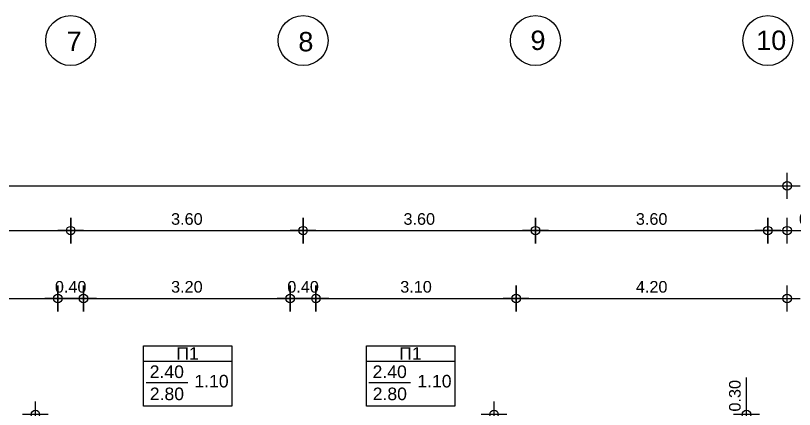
# Model space of a CAD drawing. Header units: metres. Extents: x -11 to 85, y -301 to 135.
# Drawn here: x 35.82 to 47.89, y -98.53 to -92.43 of the extents above; entities that cross this region are included whole.
import ezdxf

# ---------------------------------------------------------------- set-up
doc = ezdxf.new("R2010")
doc.units = ezdxf.units.M
doc.header["$LTSCALE"] = 0.036
doc.header["$PDMODE"] = 2
doc.layers.add('arxitek aorofos', color=252, linetype='Continuous')
doc.layers.add('DIMBLK', color=252, linetype='Continuous')
doc.styles.add('COMU-N', font='arial.ttf')
doc.styles.get("Standard").update_dxf_attribs({"font": 'arial.ttf'})
doc.dimstyles.new('CADWDOT', dxfattribs={"dimscale": 0.1, "dimtxt": 1.8, "dimasz": 0.08, "dimexe": 2, "dimexo": 0, "dimgap": 0.09, "dimtad": 0, "dimrnd": 0.001, "dimzin": 0, "dimdsep": 46, "dimtxsty": 'Standard', "dimblk1": 'ARTDIM', "dimblk2": 'ARTDIM', "dimsah": 1, "dimcen": 0.09, "dimdle": 0.05, "dimse1": 1, "dimse2": 1, "dimadec": 0, "dimazin": 0, "dimtfac": 1, "dimtmove": 0, "dimatfit": 3, "dimldrblk": 'ARTDIM', "dimfxl": 2, "dimtvp": 0.9999, "dimtolj": 1, "dimtzin": 0, "dimarcsym": 0})

# ---------------------------------------------------------------- blocks, each defined once
blk = doc.blocks.new('ARTDIM')
at = {"layer": 'DIMBLK'}
for p, q in [((0, -24.9975), (0, 24.9975)), ((-24.9975, 0), (24.9975, 0))]:
    blk.add_line(p, q, dxfattribs=at)
blk.add_circle((0, 0), 8.25, dxfattribs=at)
blk = doc.blocks.new('*D981')
at = {"layer": 'arxitek aorofos', "color": 0, "lineweight": -2}
blk.add_line((33.082, -95.757), (36.666, -95.757), dxfattribs=at)
at = {"layer": 'Defpoints', "color": 0, "transparency": 16777216}
for p in [(33.074, -92.48), (36.674, -92.48), (36.674, -95.757)]:
    blk.add_point(p, dxfattribs=at)
at = {"layer": 'arxitek aorofos', "color": 0, "lineweight": -2, "xscale": 0.008, "yscale": 0.008, "zscale": 0.008, "rotation": 180}
blk.add_blockref('ARTDIM', (33.074, -95.757), dxfattribs=at)
at = {"layer": 'arxitek aorofos', "color": 0, "lineweight": -2, "xscale": 0.008, "yscale": 0.008, "zscale": 0.008}
blk.add_blockref('ARTDIM', (36.674, -95.757), dxfattribs=at)
at = {"layer": 'arxitek aorofos', "color": 0, "insert": (34.874, -95.578), "char_height": 0.18, "attachment_point": 5}
blk.add_mtext('\\A1;3.60', dxfattribs=at)
blk = doc.blocks.new('*D982')
at = {"layer": 'arxitek aorofos', "color": 0, "lineweight": -2}
blk.add_line((36.682, -95.757), (40.266, -95.757), dxfattribs=at)
at = {"layer": 'Defpoints', "color": 0, "transparency": 16777216}
for p in [(36.674, -92.48), (40.274, -92.48), (40.274, -95.757)]:
    blk.add_point(p, dxfattribs=at)
at = {"layer": 'arxitek aorofos', "color": 0, "lineweight": -2, "xscale": 0.008, "yscale": 0.008, "zscale": 0.008, "rotation": 180}
blk.add_blockref('ARTDIM', (36.674, -95.757), dxfattribs=at)
at = {"layer": 'arxitek aorofos', "color": 0, "lineweight": -2, "xscale": 0.008, "yscale": 0.008, "zscale": 0.008}
blk.add_blockref('ARTDIM', (40.274, -95.757), dxfattribs=at)
at = {"layer": 'arxitek aorofos', "color": 0, "insert": (38.474, -95.578), "char_height": 0.18, "attachment_point": 5}
blk.add_mtext('\\A1;3.60', dxfattribs=at)
blk = doc.blocks.new('*D983')
at = {"layer": 'arxitek aorofos', "color": 0, "lineweight": -2}
blk.add_line((40.282, -95.757), (43.866, -95.757), dxfattribs=at)
at = {"layer": 'Defpoints', "color": 0, "transparency": 16777216}
for p in [(40.274, -92.48), (43.874, -92.48), (43.874, -95.757)]:
    blk.add_point(p, dxfattribs=at)
at = {"layer": 'arxitek aorofos', "color": 0, "lineweight": -2, "xscale": 0.008, "yscale": 0.008, "zscale": 0.008, "rotation": 180}
blk.add_blockref('ARTDIM', (40.274, -95.757), dxfattribs=at)
at = {"layer": 'arxitek aorofos', "color": 0, "lineweight": -2, "xscale": 0.008, "yscale": 0.008, "zscale": 0.008}
blk.add_blockref('ARTDIM', (43.874, -95.757), dxfattribs=at)
at = {"layer": 'arxitek aorofos', "color": 0, "insert": (42.074, -95.578), "char_height": 0.18, "attachment_point": 5}
blk.add_mtext('\\A1;3.60', dxfattribs=at)
blk = doc.blocks.new('*D984')
at = {"layer": 'arxitek aorofos', "color": 0, "lineweight": -2}
blk.add_line((43.882, -95.757), (47.466, -95.757), dxfattribs=at)
at = {"layer": 'Defpoints', "color": 0, "transparency": 16777216}
for p in [(43.874, -92.48), (47.474, -92.48), (47.474, -95.757)]:
    blk.add_point(p, dxfattribs=at)
at = {"layer": 'arxitek aorofos', "color": 0, "lineweight": -2, "xscale": 0.008, "yscale": 0.008, "zscale": 0.008, "rotation": 180}
blk.add_blockref('ARTDIM', (43.874, -95.757), dxfattribs=at)
at = {"layer": 'arxitek aorofos', "color": 0, "lineweight": -2, "xscale": 0.008, "yscale": 0.008, "zscale": 0.008}
blk.add_blockref('ARTDIM', (47.474, -95.757), dxfattribs=at)
at = {"layer": 'arxitek aorofos', "color": 0, "insert": (45.674, -95.578), "char_height": 0.18, "attachment_point": 5}
blk.add_mtext('\\A1;3.60', dxfattribs=at)
blk = doc.blocks.new('*D985')
at = {"layer": 'arxitek aorofos', "color": 0, "lineweight": -2}
for p, q in [((47.482, -95.757), (47.766, -95.757)), ((47.774, -95.757), (48.484, -95.757))]:
    blk.add_line(p, q, dxfattribs=at)
at = {"layer": 'Defpoints', "color": 0, "transparency": 16777216}
for p in [(47.474, -92.48), (47.774, -95.757), (47.774, -97.888)]:
    blk.add_point(p, dxfattribs=at)
at = {"layer": 'arxitek aorofos', "color": 0, "lineweight": -2, "xscale": 0.008, "yscale": 0.008, "zscale": 0.008, "rotation": 180}
blk.add_blockref('ARTDIM', (47.474, -95.757), dxfattribs=at)
at = {"layer": 'arxitek aorofos', "color": 0, "lineweight": -2, "xscale": 0.008, "yscale": 0.008, "zscale": 0.008}
blk.add_blockref('ARTDIM', (47.774, -95.757), dxfattribs=at)
at = {"layer": 'arxitek aorofos', "color": 0, "insert": (48.201, -95.578), "char_height": 0.18, "attachment_point": 5}
blk.add_mtext('\\A1;0.30', dxfattribs=at)
blk = doc.blocks.new('*D987')
at = {"layer": 'arxitek aorofos', "color": 0, "lineweight": -2}
blk.add_line((14.782, -95.064), (47.766, -95.064), dxfattribs=at)
at = {"layer": 'Defpoints', "color": 0, "transparency": 16777216}
for p in [(47.774, -95.064), (14.774, -96.246), (47.774, -96.246)]:
    blk.add_point(p, dxfattribs=at)
at = {"layer": 'arxitek aorofos', "color": 0, "lineweight": -2, "xscale": 0.008, "yscale": 0.008, "zscale": 0.008, "rotation": 180}
blk.add_blockref('ARTDIM', (14.774, -95.064), dxfattribs=at)
at = {"layer": 'arxitek aorofos', "color": 0, "lineweight": -2, "xscale": 0.008, "yscale": 0.008, "zscale": 0.008}
blk.add_blockref('ARTDIM', (47.774, -95.064), dxfattribs=at)
at = {"layer": 'arxitek aorofos', "color": 0, "insert": (31.274, -94.884), "char_height": 0.18, "attachment_point": 5}
blk.add_mtext('\\A1;33.00', dxfattribs=at)
blk = doc.blocks.new('*D997')
at = {"layer": 'arxitek aorofos', "color": 0, "lineweight": -2}
blk.add_line((33.282, -96.809), (36.466, -96.809), dxfattribs=at)
at = {"layer": 'Defpoints', "color": 0, "transparency": 16777216}
for p in [(36.474, -96.809), (33.274, -97.888), (36.474, -97.888)]:
    blk.add_point(p, dxfattribs=at)
at = {"layer": 'arxitek aorofos', "color": 0, "lineweight": -2, "xscale": 0.008, "yscale": 0.008, "zscale": 0.008, "rotation": 180}
blk.add_blockref('ARTDIM', (33.274, -96.809), dxfattribs=at)
at = {"layer": 'arxitek aorofos', "color": 0, "lineweight": -2, "xscale": 0.008, "yscale": 0.008, "zscale": 0.008}
blk.add_blockref('ARTDIM', (36.474, -96.809), dxfattribs=at)
at = {"layer": 'arxitek aorofos', "color": 0, "insert": (34.874, -96.629), "char_height": 0.18, "attachment_point": 5}
blk.add_mtext('\\A1;3.20', dxfattribs=at)
blk = doc.blocks.new('*D998')
at = {"layer": 'arxitek aorofos', "color": 0, "lineweight": -2}
blk.add_line((36.482, -96.809), (36.866, -96.809), dxfattribs=at)
at = {"layer": 'Defpoints', "color": 0, "transparency": 16777216}
for p in [(36.874, -96.809), (36.474, -97.888), (36.874, -97.888)]:
    blk.add_point(p, dxfattribs=at)
at = {"layer": 'arxitek aorofos', "color": 0, "lineweight": -2, "xscale": 0.008, "yscale": 0.008, "zscale": 0.008, "rotation": 180}
blk.add_blockref('ARTDIM', (36.474, -96.809), dxfattribs=at)
at = {"layer": 'arxitek aorofos', "color": 0, "lineweight": -2, "xscale": 0.008, "yscale": 0.008, "zscale": 0.008}
blk.add_blockref('ARTDIM', (36.874, -96.809), dxfattribs=at)
at = {"layer": 'arxitek aorofos', "color": 0, "insert": (36.674, -96.629), "char_height": 0.18, "attachment_point": 5}
blk.add_mtext('\\A1;0.40', dxfattribs=at)
blk = doc.blocks.new('*D999')
at = {"layer": 'arxitek aorofos', "color": 0, "lineweight": -2}
blk.add_line((36.882, -96.809), (40.066, -96.809), dxfattribs=at)
at = {"layer": 'Defpoints', "color": 0, "transparency": 16777216}
for p in [(40.074, -96.809), (36.874, -97.888), (40.074, -97.888)]:
    blk.add_point(p, dxfattribs=at)
at = {"layer": 'arxitek aorofos', "color": 0, "lineweight": -2, "xscale": 0.008, "yscale": 0.008, "zscale": 0.008, "rotation": 180}
blk.add_blockref('ARTDIM', (36.874, -96.809), dxfattribs=at)
at = {"layer": 'arxitek aorofos', "color": 0, "lineweight": -2, "xscale": 0.008, "yscale": 0.008, "zscale": 0.008}
blk.add_blockref('ARTDIM', (40.074, -96.809), dxfattribs=at)
at = {"layer": 'arxitek aorofos', "color": 0, "insert": (38.474, -96.629), "char_height": 0.18, "attachment_point": 5}
blk.add_mtext('\\A1;3.20', dxfattribs=at)
blk = doc.blocks.new('*D1000')
at = {"layer": 'arxitek aorofos', "color": 0, "lineweight": -2}
blk.add_line((40.082, -96.809), (40.466, -96.809), dxfattribs=at)
at = {"layer": 'Defpoints', "color": 0, "transparency": 16777216}
for p in [(40.474, -96.809), (40.074, -97.888), (40.474, -97.888)]:
    blk.add_point(p, dxfattribs=at)
at = {"layer": 'arxitek aorofos', "color": 0, "lineweight": -2, "xscale": 0.008, "yscale": 0.008, "zscale": 0.008, "rotation": 180}
blk.add_blockref('ARTDIM', (40.074, -96.809), dxfattribs=at)
at = {"layer": 'arxitek aorofos', "color": 0, "lineweight": -2, "xscale": 0.008, "yscale": 0.008, "zscale": 0.008}
blk.add_blockref('ARTDIM', (40.474, -96.809), dxfattribs=at)
at = {"layer": 'arxitek aorofos', "color": 0, "insert": (40.274, -96.629), "char_height": 0.18, "attachment_point": 5}
blk.add_mtext('\\A1;0.40', dxfattribs=at)
blk = doc.blocks.new('*D1001')
at = {"layer": 'arxitek aorofos', "color": 0, "lineweight": -2}
blk.add_line((40.482, -96.809), (43.566, -96.809), dxfattribs=at)
at = {"layer": 'Defpoints', "color": 0, "transparency": 16777216}
for p in [(43.574, -96.809), (40.474, -97.888), (43.574, -97.888)]:
    blk.add_point(p, dxfattribs=at)
at = {"layer": 'arxitek aorofos', "color": 0, "lineweight": -2, "xscale": 0.008, "yscale": 0.008, "zscale": 0.008, "rotation": 180}
blk.add_blockref('ARTDIM', (40.474, -96.809), dxfattribs=at)
at = {"layer": 'arxitek aorofos', "color": 0, "lineweight": -2, "xscale": 0.008, "yscale": 0.008, "zscale": 0.008}
blk.add_blockref('ARTDIM', (43.574, -96.809), dxfattribs=at)
at = {"layer": 'arxitek aorofos', "color": 0, "insert": (42.024, -96.629), "char_height": 0.18, "attachment_point": 5}
blk.add_mtext('\\A1;3.10', dxfattribs=at)
blk = doc.blocks.new('*D1002')
at = {"layer": 'arxitek aorofos', "color": 0, "lineweight": -2}
blk.add_line((43.582, -96.809), (47.766, -96.809), dxfattribs=at)
at = {"layer": 'Defpoints', "color": 0, "transparency": 16777216}
for p in [(47.774, -96.809), (43.574, -97.888), (47.774, -97.888)]:
    blk.add_point(p, dxfattribs=at)
at = {"layer": 'arxitek aorofos', "color": 0, "lineweight": -2, "xscale": 0.008, "yscale": 0.008, "zscale": 0.008, "rotation": 180}
blk.add_blockref('ARTDIM', (43.574, -96.809), dxfattribs=at)
at = {"layer": 'arxitek aorofos', "color": 0, "lineweight": -2, "xscale": 0.008, "yscale": 0.008, "zscale": 0.008}
blk.add_blockref('ARTDIM', (47.774, -96.809), dxfattribs=at)
at = {"layer": 'arxitek aorofos', "color": 0, "insert": (45.674, -96.629), "char_height": 0.18, "attachment_point": 5}
blk.add_mtext('\\A1;4.20', dxfattribs=at)
blk = doc.blocks.new('*D1121')
at = {"layer": 'arxitek aorofos', "color": 0, "lineweight": -2}
blk.add_line((36.127, -99.599), (36.127, -98.615), dxfattribs=at)
at = {"layer": 'Defpoints', "color": 0, "transparency": 16777216}
for p in [(36.127, -98.607), (36.474, -98.607), (36.474, -99.607)]:
    blk.add_point(p, dxfattribs=at)
at = {"layer": 'arxitek aorofos', "color": 0, "lineweight": -2, "xscale": 0.008, "yscale": 0.008, "zscale": 0.008}
for p, rotation in [((36.127, -98.607), 90), ((36.127, -99.607), 270)]:
    blk.add_blockref('ARTDIM', p, dxfattribs=dict(at, rotation=rotation))
at = {"layer": 'arxitek aorofos', "color": 0, "insert": (35.947, -99.107), "char_height": 0.18, "attachment_point": 5, "rotation": 90}
blk.add_mtext('\\A1;1.00', dxfattribs=at)
blk = doc.blocks.new('*D1123')
at = {"layer": 'arxitek aorofos', "color": 0, "lineweight": -2}
blk.add_line((43.232, -99.199), (43.232, -98.615), dxfattribs=at)
at = {"layer": 'Defpoints', "color": 0, "transparency": 16777216}
for p in [(43.232, -98.607), (43.574, -98.607), (43.574, -99.207)]:
    blk.add_point(p, dxfattribs=at)
at = {"layer": 'arxitek aorofos', "color": 0, "lineweight": -2, "xscale": 0.008, "yscale": 0.008, "zscale": 0.008}
for p, rotation in [((43.232, -98.607), 90), ((43.232, -99.207), 270)]:
    blk.add_blockref('ARTDIM', p, dxfattribs=dict(at, rotation=rotation))
at = {"layer": 'arxitek aorofos', "color": 0, "insert": (43.052, -98.907), "char_height": 0.18, "attachment_point": 5, "rotation": 90}
blk.add_mtext('\\A1;0.60', dxfattribs=at)
blk = doc.blocks.new('*D1140')
at = {"layer": 'arxitek aorofos', "color": 0, "lineweight": -2}
for p, q in [((47.144, -98.607), (47.144, -98.033)), ((47.144, -98.899), (47.144, -98.615))]:
    blk.add_line(p, q, dxfattribs=at)
at = {"layer": 'Defpoints', "color": 0, "transparency": 16777216}
for p in [(47.144, -98.607), (48.2, -98.607), (48.2, -98.907)]:
    blk.add_point(p, dxfattribs=at)
at = {"layer": 'arxitek aorofos', "color": 0, "lineweight": -2, "xscale": 0.008, "yscale": 0.008, "zscale": 0.008}
for p, rotation in [((47.144, -98.607), 90), ((47.144, -98.907), 270)]:
    blk.add_blockref('ARTDIM', p, dxfattribs=dict(at, rotation=rotation))
at = {"layer": 'arxitek aorofos', "color": 0, "insert": (46.964, -98.316), "char_height": 0.18, "attachment_point": 5, "rotation": 90}
blk.add_mtext('\\A1;0.30', dxfattribs=at)

msp = doc.modelspace()

# ---------------------------------------------------------------- linework, layer by layer
at = {"layer": 'arxitek aorofos'}
for p, q in [((37.802, -98.477), (37.802, -97.54)), ((37.802, -97.54), (39.17, -97.54)), ((39.17, -97.54), (39.17, -98.477)), ((41.255, -98.477), (41.255, -97.54)), ((41.255, -97.54), (42.623, -97.54)), ((42.623, -97.54), (42.623, -98.477)), ((39.17, -97.786), (37.802, -97.786)), ((42.623, -97.786), (41.255, -97.786)), ((37.841, -98.111), (38.487, -98.111)), ((41.294, -98.111), (41.94, -98.111)), ((39.17, -98.477), (37.802, -98.477)), ((42.623, -98.477), (41.255, -98.477))]:
    msp.add_line(p, q, dxfattribs=at)
for centre in [(36.674, -92.812), (40.274, -92.812), (43.874, -92.812), (47.474, -92.812)]:
    msp.add_circle(centre, 0.387, dxfattribs=at)

# ---------------------------------------------------------------- texts
at = {"layer": 'arxitek aorofos', "style": 'COMU-N'}
for s, height, p in [('9', 0.3, (43.797, -92.958)), ('10', 0.3, (47.293, -92.958)), ('7', 0.3, (36.612, -92.972)), ('8', 0.3, (40.201, -92.979)), ('Π1', 0.195, (38.31, -97.758)), ('Π1', 0.195, (41.763, -97.758)), ('2.40', 0.195, (37.898, -98.041)), ('2.40', 0.195, (41.351, -98.041)), ('1.10', 0.195, (38.591, -98.187)), ('1.10', 0.195, (42.044, -98.187)), ('2.80', 0.195, (37.9, -98.384)), ('2.80', 0.195, (41.353, -98.384))]:
    msp.add_text(s, height=height, dxfattribs=at).set_placement(p)

# ---------------------------------------------------------------- dimensions: what is measured, and where the dimension line sits
at = {"layer": 'arxitek aorofos'}
for base, p1, p2, picture, middle in [((36.674, -95.757), (33.074, -92.48), (36.674, -92.48), '*D981', (34.874, -95.578)), ((40.274, -95.757), (36.674, -92.48), (40.274, -92.48), '*D982', (38.474, -95.578)), ((43.874, -95.757), (40.274, -92.48), (43.874, -92.48), '*D983', (42.074, -95.578)), ((47.474, -95.757), (43.874, -92.48), (47.474, -92.48), '*D984', (45.674, -95.578)), ((47.774, -95.064), (14.774, -96.246), (47.774, -96.246), '*D987', (31.274, -94.884)), ((36.474, -96.809), (33.274, -97.888), (36.474, -97.888), '*D997', (34.874, -96.629)), ((40.074, -96.809), (36.874, -97.888), (40.074, -97.888), '*D999', (38.474, -96.629)), ((43.574, -96.809), (40.474, -97.888), (43.574, -97.888), '*D1001', (42.024, -96.629)), ((47.774, -96.809), (43.574, -97.888), (47.774, -97.888), '*D1002', (45.674, -96.629))]:
    dim = msp.add_linear_dim(base=base, p1=p1, p2=p2, dimstyle='CADWDOT', dxfattribs=at)
    dim.commit()
    dim.dimension.update_dxf_attribs({"geometry": picture, "text_midpoint": middle})
for base, p1, p2, picture, middle in [((47.774, -95.757), (47.474, -92.48), (47.774, -97.888), '*D985', (48.201, -95.757)), ((36.874, -96.809), (36.474, -97.888), (36.874, -97.888), '*D998', (36.674, -96.809)), ((40.474, -96.809), (40.074, -97.888), (40.474, -97.888), '*D1000', (40.274, -96.809))]:
    dim = msp.add_linear_dim(base=base, p1=p1, p2=p2, dimstyle='CADWDOT', dxfattribs=at)
    dim.commit()
    dim.dimension.update_dxf_attribs({"geometry": picture, "text_midpoint": middle, "dimtype": 160})
dim = msp.add_aligned_dim(p1=(48.2, -98.907), p2=(48.2, -98.607), distance=1.057, dimstyle='CADWDOT', dxfattribs=at)
dim.commit()
dim.dimension.update_dxf_attribs({"geometry": '*D1140', "text_midpoint": (46.964, -98.316)})
for base, p1, p2, picture, middle in [((36.127, -98.607), (36.474, -99.607), (36.474, -98.607), '*D1121', (35.947, -99.107)), ((43.232, -98.607), (43.574, -99.207), (43.574, -98.607), '*D1123', (43.052, -98.907))]:
    dim = msp.add_linear_dim(base=base, p1=p1, p2=p2, angle=90, dimstyle='CADWDOT', dxfattribs=at)
    dim.commit()
    dim.dimension.update_dxf_attribs({"geometry": picture, "text_midpoint": middle})

doc.saveas('drawing.dxf')
